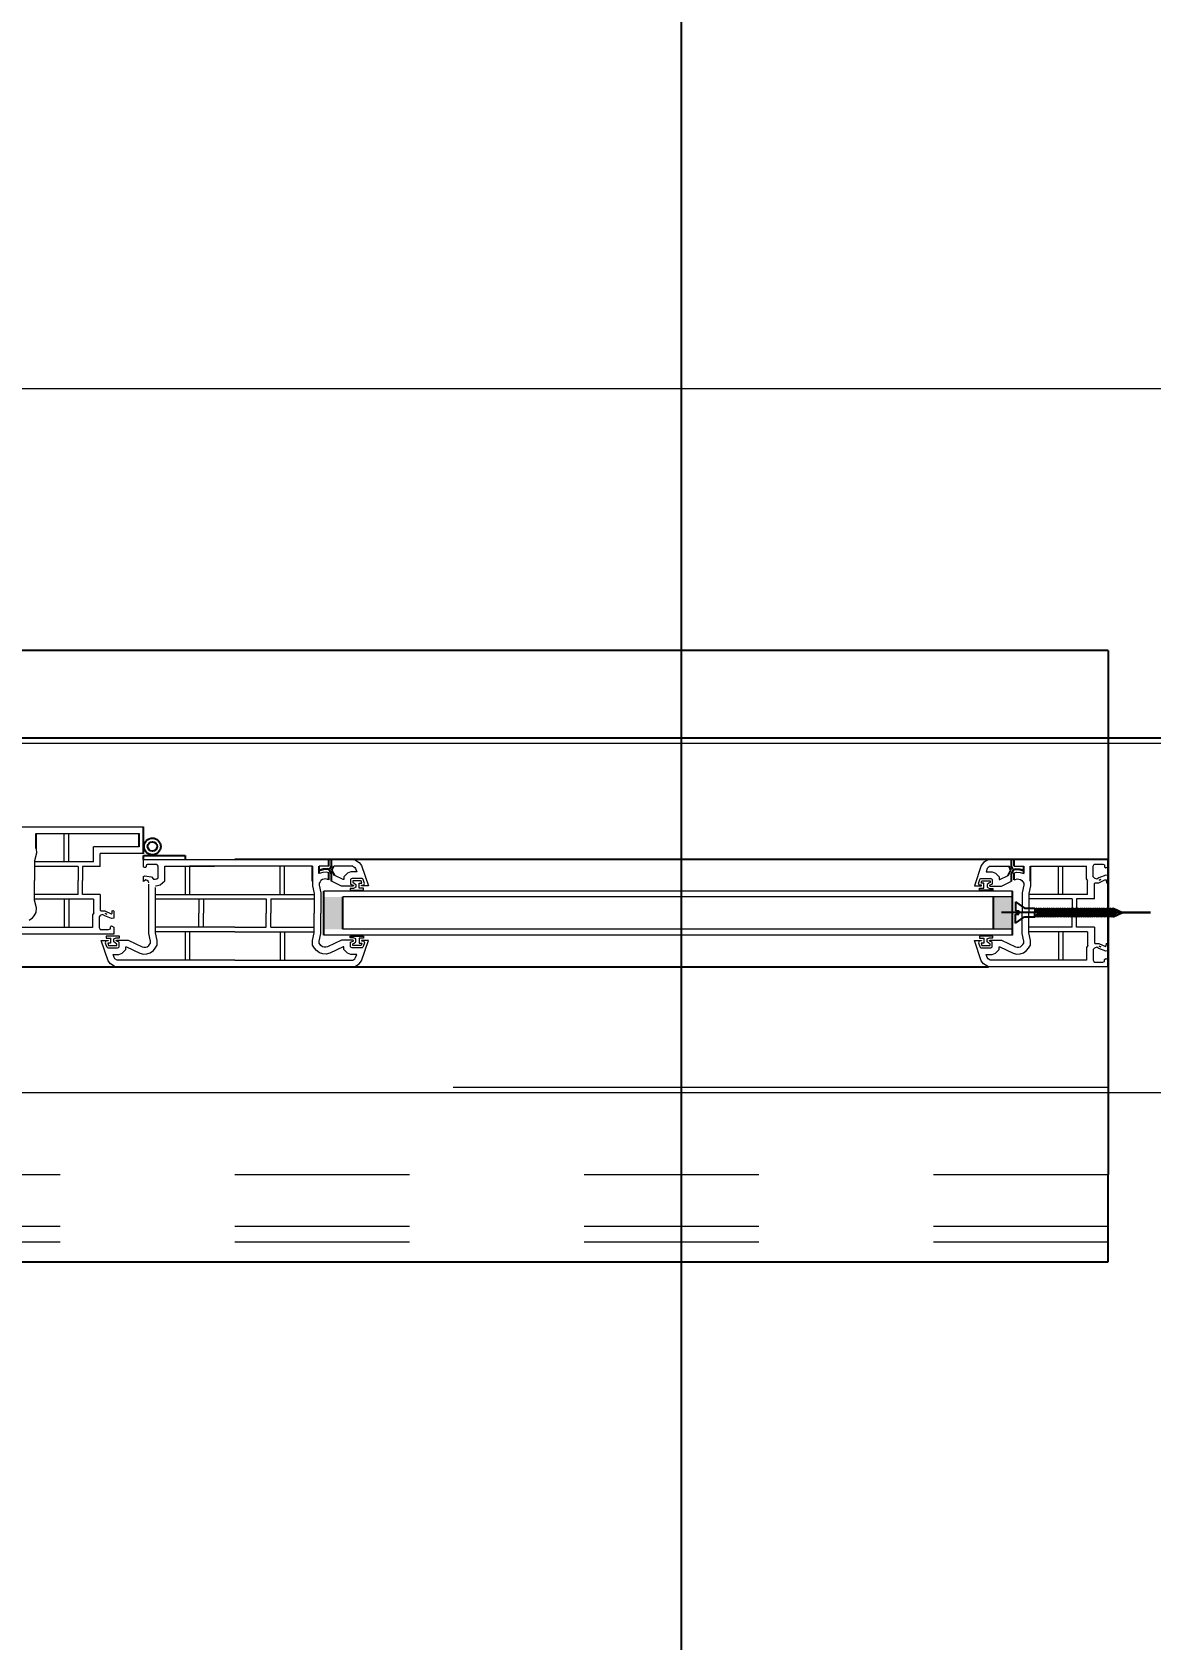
# Model space of a CAD drawing. Header units: metres. Extents: x -355 to 973, y -73 to 238.
# Drawn here: x 604.455 to 605.096, y 95.861 to 96.782 of the extents above; entities that cross this region are included whole.
import ezdxf

# ---------------------------------------------------------------- set-up
doc = ezdxf.new("R2010")
doc.units = ezdxf.units.M
doc.header["$LTSCALE"] = 3
doc.header["$MEASUREMENT"] = 0
for name, pattern in [('1', [30, 6, 6, 6, 6, 6]), ('202$0$HIDDEN', [0.375, 0.25, -0.125]), ('ACAD_ISO02W100', [15, 12, -3]), ('DASHED2', [0.375, 0.25, -0.125])]:
    doc.linetypes.add(name, pattern=pattern)
for name, color, linetype in [('01B', 10, 'Continuous'), ('4', 4, 'ACAD_ISO02W100'), ('5', 2, 'Continuous')]:
    doc.layers.add(name, color=color, linetype=linetype)
doc.layers.add('05', color=21, linetype='Continuous', lineweight=5)
doc.layers.add('15', color=63, linetype='DASHED2', lineweight=15)
doc.styles.get("Standard").update_dxf_attribs({"font": 'arial.ttf'})
doc.dimstyles.new('ahmad', dxfattribs={"dimtxt": 0.2, "dimasz": 0.1375, "dimexe": 0, "dimexo": 0.0625, "dimgap": 0.09, "dimtad": 0, "dimzin": 0, "dimdsep": 46, "dimtxsty": 'Standard', "dimblk": 'OBLIQUE', "dimcen": 0.09, "dimclrd": 245, "dimclrt": 61, "dimadec": 0, "dimazin": 0, "dimtfac": 1, "dimtofl": 0, "dimtmove": 0, "dimatfit": 3, "dimldrblk": 'OBLIQUE', "dimfxl": 0, "dimfxlon": 1, "dimtolj": 1, "dimtzin": 0, "dimlwd": 13, "dimarcsym": 0})

# ---------------------------------------------------------------- blocks, each defined once
blk = doc.blocks.new('_Oblique')
at = {"color": 0, "linetype": 'ByBlock', "lineweight": -2}
blk.add_line((-0.5, -0.5), (0.5, 0.5), dxfattribs=at)
blk = doc.blocks.new('*D768')
at = {"color": 245, "lineweight": 13, "transparency": 16777216}
for p, q in [((601.92668, 96.57766), (607.20898, 96.57766)), ((613.32668, 96.57766), (608.04437, 96.57766))]:
    blk.add_line(p, q, dxfattribs=at)
at = {"layer": 'Defpoints', "color": 0, "transparency": 16777216}
for p in [(601.92668, 96.57766), (601.92668, 96.37766), (613.32668, 96.37462)]:
    blk.add_point(p, dxfattribs=at)
at = {"color": 245, "lineweight": 13, "transparency": 16777216, "xscale": 0.1375, "yscale": 0.1375, "zscale": 0.1375, "rotation": 180}
blk.add_blockref('_Oblique', (601.92668, 96.57766), dxfattribs=at)
at = {"color": 245, "lineweight": 13, "transparency": 16777216, "xscale": 0.1375, "yscale": 0.1375, "zscale": 0.1375}
blk.add_blockref('_Oblique', (613.32668, 96.57766), dxfattribs=at)
at = {"color": 61, "transparency": 16777216, "insert": (607.62668, 96.57766), "char_height": 0.2, "attachment_point": 5}
blk.add_mtext('\\A1;11.40', dxfattribs=at)
blk = doc.blocks.new('*D785')
at = {"layer": '4', "color": 245, "lineweight": 13, "transparency": 16777216}
for p, q in [((601.52668, 95.35163), (609.60898, 95.35163)), ((618.52668, 95.35163), (610.44437, 95.35163))]:
    blk.add_line(p, q, dxfattribs=at)
at = {"layer": 'Defpoints', "color": 0, "transparency": 16777216}
for p in [(601.52668, 96.1745), (618.52668, 96.1745), (601.52668, 95.35163)]:
    blk.add_point(p, dxfattribs=at)
at = {"layer": '4', "color": 245, "lineweight": 13, "transparency": 16777216, "xscale": 0.1375, "yscale": 0.1375, "zscale": 0.1375, "rotation": 180}
blk.add_blockref('_Oblique', (601.52668, 95.35163), dxfattribs=at)
at = {"layer": '4', "color": 245, "lineweight": 13, "transparency": 16777216, "xscale": 0.1375, "yscale": 0.1375, "zscale": 0.1375}
blk.add_blockref('_Oblique', (618.52668, 95.35163), dxfattribs=at)
at = {"layer": '4', "color": 61, "transparency": 16777216, "insert": (610.02668, 95.35163), "char_height": 0.2, "attachment_point": 5}
blk.add_mtext('\\A1;17.00', dxfattribs=at)
blk = doc.blocks.new('DSSSS')
at = {"layer": '05'}
for p, q in [((152.76042, -221.38644), (152.76042, -221.38719)), ((152.76042, -221.38719), (152.76643, -221.38719)), ((152.76643, -221.38719), (152.76643, -221.38631))]:
    blk.add_line(p, q, dxfattribs=at)
blk.add_lwpolyline([(152.76643, -221.38631), (152.76455, -221.38631), (152.76455, -221.38402), (152.76573, -221.38402), (152.76544, -221.383), (152.76167, -221.383), (152.76167, -221.38381), (152.76226, -221.38407), (152.76299, -221.38465), (152.76299, -221.38592), (152.76191, -221.38644), (152.76042, -221.38644)], dxfattribs=at)
blk = doc.blocks.new('ddd')
at = {"layer": '01B'}
for points in [[(1655.82934, 1003.87048), (1655.81845, 1003.87048), (1655.81845, 1003.88895), (1655.82934, 1003.88895)], [(1656.20185, 1003.87048), (1656.21274, 1003.87048), (1656.21274, 1003.88895), (1656.20185, 1003.88895)]]:
    blk.add_hatch(color=143, dxfattribs=at).paths.add_polyline_path(points)
at = {"layer": '01B', "color": 32}
for p, q in [((1655.76366, 1004.07934), (1655.76366, 1004.02934)), ((1655.76366, 1003.72933), (1655.76366, 1004.02933))]:
    blk.add_line(p, q, dxfattribs=at)
at = {"layer": '01B', "color": 143}
for p, q in [((1655.76366, 1003.91038), (1655.76366, 1003.84905)), ((1657.19509, 1003.91038), (1655.83223, 1003.91038)), ((1655.81845, 1003.89228), (1655.81845, 1003.86716)), ((1656.21274, 1003.89228), (1656.21274, 1003.86716)), ((1655.76084, 1003.88187), (1655.75548, 1003.87933)), ((1655.76084, 1003.88187), (1655.75871, 1003.87933)), ((1655.76209, 1003.88187), (1655.75996, 1003.87933)), ((1655.76084, 1003.88187), (1655.76157, 1003.88126)), ((1655.76333, 1003.88187), (1655.7612, 1003.87933)), ((1655.76209, 1003.88187), (1655.76282, 1003.88126)), ((1655.76458, 1003.88187), (1655.76245, 1003.87933)), ((1655.76333, 1003.88187), (1655.76406, 1003.88126)), ((1655.76582, 1003.88187), (1655.7637, 1003.87933)), ((1655.76458, 1003.88187), (1655.76531, 1003.88126)), ((1655.76707, 1003.88187), (1655.76494, 1003.87933)), ((1655.76582, 1003.88187), (1655.76656, 1003.88126)), ((1655.76831, 1003.88187), (1655.76619, 1003.87933)), ((1655.76707, 1003.88187), (1655.7678, 1003.88126)), ((1655.76956, 1003.88187), (1655.76743, 1003.87933)), ((1655.76831, 1003.88187), (1655.76905, 1003.88126)), ((1655.77081, 1003.88187), (1655.76868, 1003.87933)), ((1655.76956, 1003.88187), (1655.77029, 1003.88126)), ((1655.77205, 1003.88187), (1655.76992, 1003.87933)), ((1655.77081, 1003.88187), (1655.77154, 1003.88126)), ((1655.7733, 1003.88187), (1655.77117, 1003.87933)), ((1655.77205, 1003.88187), (1655.77278, 1003.88126)), ((1655.77454, 1003.88187), (1655.77241, 1003.87933)), ((1655.7733, 1003.88187), (1655.77403, 1003.88126)), ((1655.77579, 1003.88187), (1655.77366, 1003.87933)), ((1655.77454, 1003.88187), (1655.77527, 1003.88126)), ((1655.77703, 1003.88187), (1655.77491, 1003.87933)), ((1655.77579, 1003.88187), (1655.77652, 1003.88126)), ((1655.77828, 1003.88187), (1655.77615, 1003.87933)), ((1655.77703, 1003.88187), (1655.77777, 1003.88126)), ((1655.77953, 1003.88187), (1655.7774, 1003.87933)), ((1655.77828, 1003.88187), (1655.77901, 1003.88126)), ((1655.78077, 1003.88187), (1655.77864, 1003.87933)), ((1655.77953, 1003.88187), (1655.78026, 1003.88126)), ((1655.78202, 1003.88187), (1655.77989, 1003.87933)), ((1655.78077, 1003.88187), (1655.7815, 1003.88126)), ((1655.78326, 1003.88187), (1655.78113, 1003.87933)), ((1655.78202, 1003.88187), (1655.78275, 1003.88126)), ((1655.78451, 1003.88187), (1655.78238, 1003.87933)), ((1655.78326, 1003.88187), (1655.78399, 1003.88126)), ((1655.78575, 1003.88187), (1655.78363, 1003.87933)), ((1655.78451, 1003.88187), (1655.78524, 1003.88126)), ((1655.787, 1003.88187), (1655.78487, 1003.87933)), ((1655.78575, 1003.88187), (1655.78649, 1003.88126)), ((1655.78825, 1003.88187), (1655.78612, 1003.87933)), ((1655.787, 1003.88187), (1655.78773, 1003.88126)), ((1655.78949, 1003.88187), (1655.78736, 1003.87933)), ((1655.78825, 1003.88187), (1655.78898, 1003.88126)), ((1655.79074, 1003.88187), (1655.78861, 1003.87933)), ((1655.78949, 1003.88187), (1655.79022, 1003.88126)), ((1655.79198, 1003.88187), (1655.78985, 1003.87933)), ((1655.79074, 1003.88187), (1655.79147, 1003.88126)), ((1655.79323, 1003.88187), (1655.7911, 1003.87933)), ((1655.79198, 1003.88187), (1655.79271, 1003.88126)), ((1655.79447, 1003.88187), (1655.79235, 1003.87933)), ((1655.79323, 1003.88187), (1655.79396, 1003.88126)), ((1655.79572, 1003.88187), (1655.79359, 1003.87933)), ((1655.79447, 1003.88187), (1655.79521, 1003.88126)), ((1655.79697, 1003.88187), (1655.79484, 1003.87933)), ((1655.79572, 1003.88187), (1655.79645, 1003.88126)), ((1655.79821, 1003.88187), (1655.79608, 1003.87933)), ((1655.79697, 1003.88187), (1655.7977, 1003.88126)), ((1655.79946, 1003.88187), (1655.79733, 1003.87933)), ((1655.79821, 1003.88187), (1655.79894, 1003.88126)), ((1655.8007, 1003.88187), (1655.79857, 1003.87933)), ((1655.79946, 1003.88187), (1655.80019, 1003.88126)), ((1655.80195, 1003.88187), (1655.79982, 1003.87933)), ((1655.8007, 1003.88187), (1655.80143, 1003.88126)), ((1655.80319, 1003.88187), (1655.80107, 1003.87933)), ((1655.80195, 1003.88187), (1655.80268, 1003.88126)), ((1655.80444, 1003.88187), (1655.80231, 1003.87933)), ((1655.80319, 1003.88187), (1655.80393, 1003.88126)), ((1655.80569, 1003.88187), (1655.80356, 1003.87933)), ((1655.80444, 1003.88187), (1655.80517, 1003.88126)), ((1655.81144, 1003.88187), (1655.80569, 1003.88187)), ((1655.80569, 1003.88187), (1655.80569, 1003.87933)), ((1655.81675, 1003.88545), (1655.81144, 1003.88187)), ((1655.81675, 1003.88545), (1655.81675, 1003.88026)), ((1655.82934, 1003.88895), (1655.82934, 1003.87048)), ((1656.20185, 1003.88895), (1656.20185, 1003.87048)), ((1655.78018, 1003.87933), (1655.73932, 1003.87933)), ((1655.73932, 1003.87933), (1655.82468, 1003.87933)), ((1655.76084, 1003.87679), (1655.75548, 1003.87933)), ((1655.76084, 1003.87679), (1655.75871, 1003.87933)), ((1655.76209, 1003.87679), (1655.75996, 1003.87933)), ((1655.76084, 1003.87679), (1655.76157, 1003.87741)), ((1655.76333, 1003.87679), (1655.7612, 1003.87933)), ((1655.76209, 1003.87679), (1655.76282, 1003.87741)), ((1655.76458, 1003.87679), (1655.76245, 1003.87933)), ((1655.76333, 1003.87679), (1655.76406, 1003.87741)), ((1655.76582, 1003.87679), (1655.7637, 1003.87933)), ((1655.76458, 1003.87679), (1655.76531, 1003.87741)), ((1655.76707, 1003.87679), (1655.76494, 1003.87933)), ((1655.76582, 1003.87679), (1655.76656, 1003.87741)), ((1655.76831, 1003.87679), (1655.76619, 1003.87933)), ((1655.76707, 1003.87679), (1655.7678, 1003.87741)), ((1655.76956, 1003.87679), (1655.76743, 1003.87933)), ((1655.76831, 1003.87679), (1655.76905, 1003.87741)), ((1655.77081, 1003.87679), (1655.76868, 1003.87933)), ((1655.76956, 1003.87679), (1655.77029, 1003.87741)), ((1655.77205, 1003.87679), (1655.76992, 1003.87933)), ((1655.77081, 1003.87679), (1655.77154, 1003.87741)), ((1655.7733, 1003.87679), (1655.77117, 1003.87933)), ((1655.77205, 1003.87679), (1655.77278, 1003.87741)), ((1655.77454, 1003.87679), (1655.77241, 1003.87933)), ((1655.7733, 1003.87679), (1655.77403, 1003.87741)), ((1655.77579, 1003.87679), (1655.77366, 1003.87933)), ((1655.77454, 1003.87679), (1655.77527, 1003.87741)), ((1655.77703, 1003.87679), (1655.77491, 1003.87933)), ((1655.77579, 1003.87679), (1655.77652, 1003.87741)), ((1655.77828, 1003.87679), (1655.77615, 1003.87933)), ((1655.77703, 1003.87679), (1655.77777, 1003.87741)), ((1655.77953, 1003.87679), (1655.7774, 1003.87933)), ((1655.77828, 1003.87679), (1655.77901, 1003.87741)), ((1655.78077, 1003.87679), (1655.77864, 1003.87933)), ((1655.77953, 1003.87679), (1655.78026, 1003.87741)), ((1655.78202, 1003.87679), (1655.77989, 1003.87933)), ((1655.78077, 1003.87679), (1655.7815, 1003.87741)), ((1655.78326, 1003.87679), (1655.78113, 1003.87933)), ((1655.78202, 1003.87679), (1655.78275, 1003.87741)), ((1655.78451, 1003.87679), (1655.78238, 1003.87933)), ((1655.78326, 1003.87679), (1655.78399, 1003.87741)), ((1655.78575, 1003.87679), (1655.78363, 1003.87933)), ((1655.78451, 1003.87679), (1655.78524, 1003.87741)), ((1655.787, 1003.87679), (1655.78487, 1003.87933)), ((1655.78575, 1003.87679), (1655.78649, 1003.87741)), ((1655.78825, 1003.87679), (1655.78612, 1003.87933)), ((1655.787, 1003.87679), (1655.78773, 1003.87741)), ((1655.78949, 1003.87679), (1655.78736, 1003.87933)), ((1655.78825, 1003.87679), (1655.78898, 1003.87741)), ((1655.79074, 1003.87679), (1655.78861, 1003.87933)), ((1655.78949, 1003.87679), (1655.79022, 1003.87741)), ((1655.79198, 1003.87679), (1655.78985, 1003.87933)), ((1655.79074, 1003.87679), (1655.79147, 1003.87741)), ((1655.79323, 1003.87679), (1655.7911, 1003.87933)), ((1655.79198, 1003.87679), (1655.79271, 1003.87741)), ((1655.79447, 1003.87679), (1655.79235, 1003.87933)), ((1655.79323, 1003.87679), (1655.79396, 1003.87741)), ((1655.79572, 1003.87679), (1655.79359, 1003.87933)), ((1655.79447, 1003.87679), (1655.79521, 1003.87741)), ((1655.79697, 1003.87679), (1655.79484, 1003.87933)), ((1655.79572, 1003.87679), (1655.79645, 1003.87741)), ((1655.79821, 1003.87679), (1655.79608, 1003.87933)), ((1655.79697, 1003.87679), (1655.7977, 1003.87741)), ((1655.79946, 1003.87679), (1655.79733, 1003.87933)), ((1655.79821, 1003.87679), (1655.79894, 1003.87741)), ((1655.8007, 1003.87679), (1655.79857, 1003.87933)), ((1655.79946, 1003.87679), (1655.80019, 1003.87741)), ((1655.80195, 1003.87679), (1655.79982, 1003.87933)), ((1655.8007, 1003.87679), (1655.80143, 1003.87741)), ((1655.80319, 1003.87679), (1655.80107, 1003.87933)), ((1655.80195, 1003.87679), (1655.80268, 1003.87741)), ((1655.80444, 1003.87679), (1655.80231, 1003.87933)), ((1655.80319, 1003.87679), (1655.80393, 1003.87741)), ((1655.80569, 1003.87679), (1655.80356, 1003.87933)), ((1655.80444, 1003.87679), (1655.80517, 1003.87741)), ((1655.80569, 1003.87679), (1655.80569, 1003.87933)), ((1655.81144, 1003.87679), (1655.80569, 1003.87679)), ((1655.81675, 1003.87321), (1655.81144, 1003.87679)), ((1655.81675, 1003.88026), (1655.81468, 1003.88026)), ((1655.81468, 1003.88026), (1655.81468, 1003.87933)), ((1655.81468, 1003.8784), (1655.81468, 1003.87933)), ((1655.81675, 1003.8784), (1655.81468, 1003.8784)), ((1655.81675, 1003.87321), (1655.81675, 1003.8784)), ((1655.80815, 1003.8614), (1655.80815, 1003.85288)), ((1655.81193, 1003.85709), (1655.81193, 1003.85288)), ((1655.81233, 1003.85554), (1655.81215, 1003.85493)), ((1655.81743, 1003.86072), (1655.81743, 1003.85662)), ((1655.81894, 1003.8572), (1655.81783, 1003.85507)), ((1655.81813, 1003.85448), (1655.81894, 1003.85288)), ((1655.81894, 1003.86145), (1655.81894, 1003.8572)), ((1655.82087, 1003.85814), (1655.81927, 1003.85506)), ((1655.81927, 1003.85506), (1655.82037, 1003.85288)), ((1656.20645, 1003.85814), (1656.20806, 1003.85506)), ((1656.20806, 1003.85506), (1656.20695, 1003.85288)), ((1656.20838, 1003.86145), (1656.20838, 1003.8572)), ((1656.20838, 1003.8572), (1656.20949, 1003.85507)), ((1656.20919, 1003.85448), (1656.20838, 1003.85288)), ((1656.20989, 1003.86072), (1656.20989, 1003.85662)), ((1656.21499, 1003.85554), (1656.21517, 1003.85493)), ((1656.21539, 1003.85709), (1656.21539, 1003.85288)), ((1656.21917, 1003.8614), (1656.21917, 1003.85288)), ((1655.76366, 1003.84905), (1656.26366, 1003.84905)), ((1655.81743, 1003.85288), (1655.81743, 1003.84905)), ((1655.81894, 1003.85288), (1655.81894, 1003.84905)), ((1656.20838, 1003.85288), (1656.20838, 1003.84905)), ((1656.20989, 1003.85288), (1656.20989, 1003.84905)), ((1656.29208, 1003.84665), (1656.29208, 1003.84905)), ((1656.3159, 1003.84665), (1656.29208, 1003.84665)), ((1656.3159, 1003.84905), (1656.3159, 1003.84665)), ((1656.3159, 1003.84562), (1656.3159, 1003.83038)), ((1656.31845, 1003.8418), (1656.31845, 1003.8342)), ((1656.37737, 1003.84273), (1656.37737, 1003.8342))]:
    blk.add_line(p, q, dxfattribs=at)
for radius in [0.00477, 0.00274]:
    blk.add_circle((1656.31086, 1003.84156), radius, dxfattribs=at)
at = {"layer": '05', "color": 143}
for p, q in [((1655.76366, 1003.90637), (1655.76366, 1003.91038)), ((1656.26366, 1003.91038), (1656.33223, 1003.91038)), ((1656.33223, 1003.91038), (1656.33493, 1003.90869)), ((1656.33493, 1003.90869), (1656.33625, 1003.90701)), ((1655.76505, 1003.90573), (1655.76366, 1003.90637)), ((1655.76366, 1003.9013), (1655.76505, 1003.90144)), ((1655.76366, 1003.89718), (1655.76366, 1003.9013)), ((1655.76563, 1003.90628), (1655.76505, 1003.90573)), ((1655.76505, 1003.90144), (1655.7689, 1003.89994)), ((1655.76675, 1003.90781), (1655.76563, 1003.90734)), ((1655.76563, 1003.90734), (1655.76563, 1003.90628)), ((1655.77105, 1003.90781), (1655.76675, 1003.90781)), ((1655.7689, 1003.89994), (1655.7702, 1003.89914)), ((1655.7702, 1003.89914), (1655.77154, 1003.89969)), ((1655.77165, 1003.90769), (1655.77105, 1003.90781)), ((1655.77154, 1003.89969), (1655.7722, 1003.90057)), ((1655.7722, 1003.90666), (1655.77165, 1003.90769)), ((1655.7722, 1003.90057), (1655.7722, 1003.90666)), ((1655.77518, 1003.89817), (1655.77602, 1003.8993)), ((1655.77602, 1003.8993), (1655.77602, 1003.90655)), ((1655.77602, 1003.90655), (1655.83113, 1003.90655)), ((1655.78959, 1003.89036), (1655.78959, 1003.90655)), ((1655.79214, 1003.89036), (1655.79214, 1003.90655)), ((1655.80932, 1003.89985), (1655.80815, 1003.89803)), ((1655.81032, 1003.90113), (1655.80932, 1003.89985)), ((1655.81216, 1003.90241), (1655.81032, 1003.90113)), ((1655.814, 1003.90296), (1655.81216, 1003.90241)), ((1655.81602, 1003.90313), (1655.814, 1003.90296)), ((1655.81805, 1003.90267), (1655.81602, 1003.90313)), ((1655.82566, 1003.89896), (1655.81805, 1003.90267)), ((1655.82816, 1003.90258), (1655.82612, 1003.90048)), ((1655.82612, 1003.90048), (1655.82612, 1003.89896)), ((1655.83007, 1003.90334), (1655.82816, 1003.90258)), ((1655.83343, 1003.90334), (1655.83007, 1003.90334)), ((1655.83113, 1003.90655), (1655.83233, 1003.9058)), ((1655.83233, 1003.9058), (1655.83282, 1003.90517)), ((1655.83282, 1003.90517), (1655.83343, 1003.90334)), ((1656.1945, 1003.90517), (1656.1939, 1003.90334)), ((1656.1939, 1003.90334), (1656.19725, 1003.90334)), ((1656.19499, 1003.9058), (1656.1945, 1003.90517)), ((1656.19619, 1003.90655), (1656.19499, 1003.9058)), ((1656.26366, 1003.90655), (1656.19619, 1003.90655)), ((1656.19725, 1003.90334), (1656.19916, 1003.90258)), ((1656.19916, 1003.90258), (1656.2012, 1003.90048)), ((1656.2012, 1003.90048), (1656.2012, 1003.89896)), ((1656.20166, 1003.89896), (1656.20927, 1003.90267)), ((1656.20927, 1003.90267), (1656.21131, 1003.90313)), ((1656.21131, 1003.90313), (1656.21332, 1003.90296)), ((1656.21332, 1003.90296), (1656.21516, 1003.90241)), ((1656.21516, 1003.90241), (1656.217, 1003.90113)), ((1656.217, 1003.90113), (1656.218, 1003.89985)), ((1656.218, 1003.89985), (1656.21917, 1003.89803)), ((1656.23518, 1003.89036), (1656.23518, 1003.90655)), ((1656.23774, 1003.89036), (1656.23774, 1003.90655)), ((1656.26366, 1003.90655), (1656.33113, 1003.90655)), ((1656.28959, 1003.89036), (1656.28959, 1003.90655)), ((1656.29214, 1003.89036), (1656.29214, 1003.90655)), ((1656.30932, 1003.89985), (1656.30815, 1003.89803)), ((1656.31032, 1003.90113), (1656.30932, 1003.89985)), ((1656.31216, 1003.90241), (1656.31032, 1003.90113)), ((1656.314, 1003.90296), (1656.31216, 1003.90241)), ((1656.31602, 1003.90313), (1656.314, 1003.90296)), ((1656.31575, 1003.89927), (1656.31472, 1003.89918)), ((1656.31677, 1003.89904), (1656.31575, 1003.89927)), ((1656.31805, 1003.90267), (1656.31602, 1003.90313)), ((1656.32566, 1003.89896), (1656.31805, 1003.90267)), ((1656.32816, 1003.90258), (1656.32612, 1003.90048)), ((1656.32612, 1003.90048), (1656.32612, 1003.89896)), ((1656.33007, 1003.90334), (1656.32816, 1003.90258)), ((1656.33034, 1003.89933), (1656.32995, 1003.89893)), ((1656.33343, 1003.90334), (1656.33007, 1003.90334)), ((1656.3308, 1003.89952), (1656.33034, 1003.89933)), ((1656.33648, 1003.89952), (1656.3308, 1003.89952)), ((1656.33113, 1003.90655), (1656.33233, 1003.9058)), ((1656.33233, 1003.9058), (1656.33282, 1003.90517)), ((1656.33282, 1003.90517), (1656.33343, 1003.90334)), ((1656.33625, 1003.90701), (1656.34012, 1003.8953)), ((1656.33686, 1003.89925), (1656.33648, 1003.89952)), ((1655.76403, 1003.89698), (1655.76366, 1003.89718)), ((1655.76462, 1003.89714), (1655.76403, 1003.89698)), ((1655.76473, 1003.89838), (1655.76462, 1003.89714)), ((1655.76516, 1003.89887), (1655.76473, 1003.89838)), ((1655.76888, 1003.89705), (1655.76516, 1003.89887)), ((1655.76873, 1003.89855), (1655.76783, 1003.89899)), ((1655.76783, 1003.89899), (1655.76833, 1003.89879)), ((1655.76833, 1003.89879), (1655.76873, 1003.89855)), ((1655.77012, 1003.8971), (1655.76888, 1003.89705)), ((1655.77122, 1003.89712), (1655.77012, 1003.8971)), ((1655.77154, 1003.89667), (1655.77122, 1003.89712)), ((1655.77154, 1003.88781), (1655.77154, 1003.89667)), ((1655.77537, 1003.89791), (1655.77518, 1003.89817)), ((1655.77537, 1003.89036), (1655.77537, 1003.89791)), ((1655.77537, 1003.89036), (1655.80909, 1003.89036)), ((1655.80815, 1003.89803), (1655.80807, 1003.89543)), ((1655.80807, 1003.89543), (1655.80909, 1003.89097)), ((1655.80909, 1003.89097), (1655.80909, 1003.88407)), ((1655.82612, 1003.89896), (1655.82566, 1003.89896)), ((1656.2012, 1003.89896), (1656.20166, 1003.89896)), ((1656.21925, 1003.89543), (1656.21823, 1003.89097)), ((1656.21823, 1003.89097), (1656.21823, 1003.88407)), ((1656.26366, 1003.89036), (1656.21823, 1003.89036)), ((1656.21917, 1003.89803), (1656.21925, 1003.89543)), ((1656.26366, 1003.89036), (1656.30909, 1003.89036)), ((1656.30815, 1003.89803), (1656.30807, 1003.89543)), ((1656.30807, 1003.89543), (1656.30909, 1003.89097)), ((1656.30909, 1003.89097), (1656.30909, 1003.8833)), ((1656.31194, 1003.89686), (1656.31191, 1003.89581)), ((1656.31191, 1003.89581), (1656.31292, 1003.8914)), ((1656.31244, 1003.89763), (1656.31194, 1003.89686)), ((1656.31298, 1003.89832), (1656.31244, 1003.89763)), ((1656.31292, 1003.8914), (1656.31292, 1003.8833)), ((1656.31384, 1003.89892), (1656.31298, 1003.89832)), ((1656.31472, 1003.89918), (1656.31384, 1003.89892)), ((1656.32478, 1003.89513), (1656.31677, 1003.89904)), ((1656.33124, 1003.89513), (1656.32478, 1003.89513)), ((1656.32612, 1003.89896), (1656.32566, 1003.89896)), ((1656.32964, 1003.89386), (1656.32964, 1003.8929)), ((1656.32964, 1003.8929), (1656.3373, 1003.8929)), ((1656.32995, 1003.89893), (1656.32995, 1003.89638)), ((1656.32995, 1003.89638), (1656.33131, 1003.89578)), ((1656.33163, 1003.89532), (1656.33124, 1003.89513)), ((1656.33131, 1003.89578), (1656.33163, 1003.89552)), ((1656.33163, 1003.89552), (1656.33163, 1003.89532)), ((1656.33618, 1003.8953), (1656.33618, 1003.89566)), ((1656.33618, 1003.89566), (1656.33689, 1003.89566)), ((1656.34012, 1003.8953), (1656.33618, 1003.8953)), ((1656.33717, 1003.89889), (1656.33686, 1003.89925)), ((1656.33689, 1003.89566), (1656.33746, 1003.89578)), ((1656.33782, 1003.89665), (1656.33717, 1003.89889)), ((1656.3373, 1003.8929), (1656.3373, 1003.89402)), ((1656.33746, 1003.89578), (1656.33772, 1003.89622)), ((1656.33772, 1003.89622), (1656.33782, 1003.89665)), ((1655.77154, 1003.88781), (1655.78166, 1003.88781)), ((1655.78166, 1003.88781), (1655.78166, 1003.87972)), ((1655.78421, 1003.88781), (1655.80909, 1003.88781)), ((1655.78421, 1003.88781), (1655.78421, 1003.87972)), ((1655.80909, 1003.88407), (1655.80909, 1003.87972)), ((1656.24311, 1003.88781), (1656.21823, 1003.88781)), ((1656.21823, 1003.88407), (1656.21823, 1003.87972)), ((1656.24311, 1003.88781), (1656.24311, 1003.87972)), ((1656.26366, 1003.88781), (1656.24566, 1003.88781)), ((1656.24566, 1003.88781), (1656.24566, 1003.87972)), ((1656.26366, 1003.88781), (1656.30909, 1003.88781)), ((1656.28166, 1003.88781), (1656.28166, 1003.87972)), ((1656.28421, 1003.88781), (1656.28421, 1003.87972)), ((1656.30909, 1003.8833), (1656.30909, 1003.86497)), ((1656.31292, 1003.8833), (1656.31292, 1003.86319)), ((1656.35881, 1003.87169), (1656.35881, 1003.88788)), ((1656.36136, 1003.87169), (1656.36136, 1003.88788)), ((1655.78166, 1003.87162), (1655.78166, 1003.87972)), ((1655.78421, 1003.87162), (1655.78421, 1003.87972)), ((1655.80909, 1003.87536), (1655.80909, 1003.87972)), ((1655.80909, 1003.86847), (1655.80909, 1003.87536)), ((1655.81292, 1003.87536), (1655.81292, 1003.87972)), ((1655.81292, 1003.86804), (1655.81292, 1003.87536)), ((1656.2144, 1003.87536), (1656.2144, 1003.87972)), ((1656.2144, 1003.86804), (1656.2144, 1003.87536)), ((1656.21823, 1003.87536), (1656.21823, 1003.87972)), ((1656.21823, 1003.86847), (1656.21823, 1003.87536)), ((1656.24311, 1003.87162), (1656.24311, 1003.87972)), ((1656.24566, 1003.87162), (1656.24566, 1003.87972)), ((1656.28166, 1003.87162), (1656.28166, 1003.87972)), ((1656.28421, 1003.87162), (1656.28421, 1003.87972)), ((1656.34459, 1003.87169), (1656.37831, 1003.87169)), ((1655.76403, 1003.86245), (1655.76366, 1003.86226)), ((1655.76462, 1003.86229), (1655.76403, 1003.86245)), ((1655.77154, 1003.86276), (1655.77122, 1003.86231)), ((1655.77154, 1003.87162), (1655.78166, 1003.87162)), ((1655.77154, 1003.87162), (1655.77154, 1003.86276)), ((1655.77537, 1003.86907), (1655.80909, 1003.86907)), ((1655.77537, 1003.86907), (1655.77537, 1003.86152)), ((1655.78421, 1003.87162), (1655.80909, 1003.87162)), ((1655.78959, 1003.86907), (1655.78959, 1003.85288)), ((1655.79214, 1003.86907), (1655.79214, 1003.85288)), ((1655.80807, 1003.864), (1655.80909, 1003.86847)), ((1655.80815, 1003.8614), (1655.80807, 1003.864)), ((1655.81191, 1003.86363), (1655.81292, 1003.86804)), ((1655.81194, 1003.86257), (1655.81191, 1003.86363)), ((1655.81244, 1003.8618), (1655.81194, 1003.86257)), ((1655.82478, 1003.8643), (1655.81894, 1003.86145)), ((1655.83124, 1003.8643), (1655.82478, 1003.8643)), ((1655.82964, 1003.86557), (1655.82964, 1003.86653)), ((1655.82964, 1003.86653), (1655.8373, 1003.86653)), ((1655.82995, 1003.86305), (1655.83131, 1003.86365)), ((1655.82995, 1003.86051), (1655.82995, 1003.86305)), ((1655.83163, 1003.86411), (1655.83124, 1003.8643)), ((1655.83131, 1003.86365), (1655.83163, 1003.86391)), ((1655.83163, 1003.86391), (1655.83163, 1003.86411)), ((1655.84012, 1003.86414), (1655.83618, 1003.86414)), ((1655.83618, 1003.86414), (1655.83618, 1003.86377)), ((1655.83618, 1003.86377), (1655.83689, 1003.86377)), ((1655.83625, 1003.85243), (1655.84012, 1003.86414)), ((1655.83689, 1003.86377), (1655.83746, 1003.86365)), ((1655.83782, 1003.86278), (1655.83717, 1003.86054)), ((1655.8373, 1003.86653), (1655.8373, 1003.86541)), ((1655.83746, 1003.86365), (1655.83772, 1003.86321)), ((1655.83772, 1003.86321), (1655.83782, 1003.86278)), ((1656.19108, 1003.85243), (1656.18721, 1003.86414)), ((1656.18721, 1003.86414), (1656.19114, 1003.86414)), ((1656.1896, 1003.86321), (1656.1895, 1003.86278)), ((1656.1895, 1003.86278), (1656.19015, 1003.86054)), ((1656.18986, 1003.86365), (1656.1896, 1003.86321)), ((1656.19043, 1003.86377), (1656.18986, 1003.86365)), ((1656.19769, 1003.86653), (1656.19003, 1003.86653)), ((1656.19003, 1003.86653), (1656.19003, 1003.86541)), ((1656.19114, 1003.86377), (1656.19043, 1003.86377)), ((1656.19114, 1003.86414), (1656.19114, 1003.86377)), ((1656.19569, 1003.86411), (1656.19608, 1003.8643)), ((1656.19569, 1003.86391), (1656.19569, 1003.86411)), ((1656.19601, 1003.86365), (1656.19569, 1003.86391)), ((1656.19738, 1003.86305), (1656.19601, 1003.86365)), ((1656.19608, 1003.8643), (1656.20254, 1003.8643)), ((1656.19738, 1003.86051), (1656.19738, 1003.86305)), ((1656.19769, 1003.86557), (1656.19769, 1003.86653)), ((1656.20254, 1003.8643), (1656.20838, 1003.86145)), ((1656.21541, 1003.86363), (1656.2144, 1003.86804)), ((1656.21488, 1003.8618), (1656.21538, 1003.86257)), ((1656.21538, 1003.86257), (1656.21541, 1003.86363)), ((1656.24311, 1003.87162), (1656.21823, 1003.87162)), ((1656.30909, 1003.86907), (1656.21823, 1003.86907)), ((1656.21925, 1003.864), (1656.21823, 1003.86847)), ((1656.21917, 1003.8614), (1656.21925, 1003.864)), ((1656.23518, 1003.86907), (1656.23518, 1003.85288)), ((1656.23774, 1003.86907), (1656.23774, 1003.85288)), ((1656.30909, 1003.87162), (1656.24566, 1003.87162)), ((1656.28959, 1003.85288), (1656.28959, 1003.86907)), ((1656.29214, 1003.85288), (1656.29214, 1003.86907)), ((1656.30636, 1003.86346), (1656.30381, 1003.86114)), ((1656.30874, 1003.86411), (1656.30636, 1003.86346)), ((1656.30909, 1003.86411), (1656.30874, 1003.86411)), ((1656.34076, 1003.86913), (1656.35088, 1003.86913)), ((1656.35088, 1003.86913), (1656.35088, 1003.86104)), ((1656.35343, 1003.86913), (1656.37831, 1003.86913)), ((1656.35343, 1003.86913), (1656.35343, 1003.86104)), ((1655.76366, 1003.86226), (1655.76366, 1003.85813)), ((1655.76366, 1003.85813), (1655.76505, 1003.85799)), ((1655.76505, 1003.8537), (1655.76366, 1003.85306)), ((1655.76473, 1003.86105), (1655.76462, 1003.86229)), ((1655.76516, 1003.86056), (1655.76473, 1003.86105)), ((1655.76505, 1003.85799), (1655.7689, 1003.85949)), ((1655.76563, 1003.85315), (1655.76505, 1003.8537)), ((1655.76888, 1003.86238), (1655.76516, 1003.86056)), ((1655.76873, 1003.86088), (1655.76783, 1003.86044)), ((1655.76783, 1003.86044), (1655.76833, 1003.86064)), ((1655.76833, 1003.86064), (1655.76873, 1003.86088)), ((1655.77012, 1003.86233), (1655.76888, 1003.86238)), ((1655.7689, 1003.85949), (1655.7702, 1003.86029)), ((1655.77122, 1003.86231), (1655.77012, 1003.86233)), ((1655.7702, 1003.86029), (1655.77154, 1003.85974)), ((1655.77154, 1003.85974), (1655.7722, 1003.85886)), ((1655.7722, 1003.85886), (1655.7722, 1003.85277)), ((1655.77537, 1003.86152), (1655.77518, 1003.86126)), ((1655.77518, 1003.86126), (1655.77602, 1003.86013)), ((1655.77602, 1003.86013), (1655.77602, 1003.85288)), ((1655.814, 1003.85647), (1655.81193, 1003.85709)), ((1655.81429, 1003.85429), (1655.81215, 1003.85493)), ((1655.81441, 1003.85492), (1655.81233, 1003.85554)), ((1655.81298, 1003.86111), (1655.81244, 1003.8618)), ((1655.81384, 1003.86051), (1655.81298, 1003.86111)), ((1655.81472, 1003.86025), (1655.81384, 1003.86051)), ((1655.81602, 1003.8563), (1655.814, 1003.85647)), ((1655.81647, 1003.85411), (1655.81429, 1003.85429)), ((1655.81642, 1003.85475), (1655.81441, 1003.85492)), ((1655.81575, 1003.86016), (1655.81472, 1003.86025)), ((1655.81677, 1003.8604), (1655.81575, 1003.86016)), ((1655.81743, 1003.85662), (1655.81602, 1003.8563)), ((1655.81783, 1003.85507), (1655.81642, 1003.85475)), ((1655.81813, 1003.85448), (1655.81647, 1003.85411)), ((1655.81743, 1003.86072), (1655.81677, 1003.8604)), ((1655.82566, 1003.86047), (1655.82087, 1003.85814)), ((1655.82612, 1003.86047), (1655.82566, 1003.86047)), ((1655.82612, 1003.85896), (1655.82612, 1003.86047)), ((1655.82816, 1003.85685), (1655.82612, 1003.85896)), ((1655.83007, 1003.85609), (1655.82816, 1003.85685)), ((1655.83034, 1003.8601), (1655.82995, 1003.86051)), ((1655.83343, 1003.85609), (1655.83007, 1003.85609)), ((1655.8308, 1003.85991), (1655.83034, 1003.8601)), ((1655.83648, 1003.85991), (1655.8308, 1003.85991)), ((1655.83113, 1003.85288), (1655.83233, 1003.85363)), ((1655.83233, 1003.85363), (1655.83282, 1003.85426)), ((1655.83282, 1003.85426), (1655.83343, 1003.85609)), ((1655.83686, 1003.86018), (1655.83648, 1003.85991)), ((1655.83717, 1003.86054), (1655.83686, 1003.86018)), ((1656.19015, 1003.86054), (1656.19046, 1003.86018)), ((1656.19046, 1003.86018), (1656.19084, 1003.85991)), ((1656.19084, 1003.85991), (1656.19652, 1003.85991)), ((1656.1945, 1003.85426), (1656.1939, 1003.85609)), ((1656.1939, 1003.85609), (1656.19725, 1003.85609)), ((1656.19499, 1003.85363), (1656.1945, 1003.85426)), ((1656.19619, 1003.85288), (1656.19499, 1003.85363)), ((1656.19652, 1003.85991), (1656.19698, 1003.8601)), ((1656.19698, 1003.8601), (1656.19738, 1003.86051)), ((1656.19725, 1003.85609), (1656.19916, 1003.85685)), ((1656.19916, 1003.85685), (1656.2012, 1003.85896)), ((1656.2012, 1003.85896), (1656.2012, 1003.86047)), ((1656.2012, 1003.86047), (1656.20166, 1003.86047)), ((1656.20166, 1003.86047), (1656.20645, 1003.85814)), ((1656.20919, 1003.85448), (1656.21086, 1003.85411)), ((1656.20949, 1003.85507), (1656.2109, 1003.85475)), ((1656.20989, 1003.86072), (1656.21055, 1003.8604)), ((1656.20989, 1003.85662), (1656.21131, 1003.8563)), ((1656.21055, 1003.8604), (1656.21158, 1003.86016)), ((1656.21086, 1003.85411), (1656.21303, 1003.85429)), ((1656.2109, 1003.85475), (1656.21291, 1003.85492)), ((1656.21131, 1003.8563), (1656.21332, 1003.85647)), ((1656.21158, 1003.86016), (1656.2126, 1003.86025)), ((1656.2126, 1003.86025), (1656.21348, 1003.86051)), ((1656.21291, 1003.85492), (1656.21499, 1003.85554)), ((1656.21303, 1003.85429), (1656.21517, 1003.85493)), ((1656.21332, 1003.85647), (1656.21539, 1003.85709)), ((1656.21348, 1003.86051), (1656.21434, 1003.86111)), ((1656.21434, 1003.86111), (1656.21488, 1003.8618)), ((1656.30381, 1003.86114), (1656.30381, 1003.85288)), ((1656.30826, 1003.86001), (1656.30763, 1003.85944)), ((1656.30763, 1003.85944), (1656.30763, 1003.85282)), ((1656.30925, 1003.86028), (1656.30826, 1003.86001)), ((1656.31024, 1003.86028), (1656.30925, 1003.86028)), ((1656.31137, 1003.85896), (1656.31024, 1003.86028)), ((1656.31538, 1003.85828), (1656.31137, 1003.85896)), ((1656.31292, 1003.86233), (1656.31319, 1003.86164)), ((1656.31319, 1003.86164), (1656.31385, 1003.86106)), ((1656.31385, 1003.86106), (1656.31459, 1003.86059)), ((1656.31439, 1003.85326), (1656.31468, 1003.85358)), ((1656.31439, 1003.85264), (1656.31439, 1003.85326)), ((1656.31459, 1003.86059), (1656.31544, 1003.86119)), ((1656.31468, 1003.85358), (1656.31565, 1003.85358)), ((1656.316, 1003.85871), (1656.31538, 1003.85828)), ((1656.31544, 1003.86119), (1656.316, 1003.86156)), ((1656.31565, 1003.85358), (1656.3159, 1003.85322)), ((1656.316, 1003.86156), (1656.316, 1003.85871)), ((1656.35088, 1003.85295), (1656.35088, 1003.86104)), ((1656.35343, 1003.85295), (1656.35343, 1003.86104)), ((1656.37831, 1003.85669), (1656.37831, 1003.86104)), ((1656.37831, 1003.84979), (1656.37831, 1003.85669)), ((1655.76366, 1003.85306), (1655.76366, 1003.84905)), ((1655.81743, 1003.84905), (1655.76366, 1003.84905)), ((1655.76563, 1003.85209), (1655.76563, 1003.85315)), ((1655.76675, 1003.85162), (1655.76563, 1003.85209)), ((1655.77105, 1003.85162), (1655.76675, 1003.85162)), ((1655.77165, 1003.85174), (1655.77105, 1003.85162)), ((1655.7722, 1003.85277), (1655.77165, 1003.85174)), ((1655.80815, 1003.85288), (1655.77602, 1003.85288)), ((1655.81743, 1003.85288), (1655.81193, 1003.85288)), ((1655.83223, 1003.84905), (1655.81894, 1003.84905)), ((1655.83113, 1003.85288), (1655.82037, 1003.85288)), ((1655.83223, 1003.84905), (1655.83493, 1003.85075)), ((1655.83493, 1003.85075), (1655.83625, 1003.85243)), ((1656.19239, 1003.85075), (1656.19108, 1003.85243)), ((1656.19509, 1003.84905), (1656.19239, 1003.85075)), ((1656.19509, 1003.84905), (1656.20838, 1003.84905)), ((1656.19619, 1003.85288), (1656.20695, 1003.85288)), ((1656.20989, 1003.85288), (1656.21539, 1003.85288)), ((1656.20989, 1003.84905), (1656.26366, 1003.84905)), ((1656.21917, 1003.85288), (1656.28959, 1003.85288)), ((1656.3159, 1003.84905), (1656.26366, 1003.84905)), ((1656.30381, 1003.85288), (1656.27537, 1003.85288)), ((1656.30763, 1003.85282), (1656.30786, 1003.85222)), ((1656.30786, 1003.85222), (1656.30834, 1003.85185)), ((1656.30834, 1003.85185), (1656.31379, 1003.85185)), ((1656.31379, 1003.85185), (1656.31422, 1003.85208)), ((1656.31422, 1003.85208), (1656.31439, 1003.85264)), ((1656.3159, 1003.85322), (1656.3159, 1003.84905)), ((1656.3159, 1003.84562), (1656.34076, 1003.84562)), ((1656.34076, 1003.85295), (1656.34076, 1003.84562)), ((1656.34076, 1003.85295), (1656.35088, 1003.85295)), ((1656.34459, 1003.8504), (1656.34459, 1003.8418)), ((1656.34459, 1003.8504), (1656.37831, 1003.8504)), ((1656.35343, 1003.85295), (1656.37831, 1003.85295)), ((1656.35881, 1003.8504), (1656.35881, 1003.8342)), ((1656.36136, 1003.8504), (1656.36136, 1003.8342)), ((1656.3773, 1003.84533), (1656.37831, 1003.84979)), ((1656.37737, 1003.84273), (1656.3773, 1003.84533)), ((1656.31845, 1003.8418), (1656.34459, 1003.8418)), ((1656.38665, 1003.83038), (1656.3159, 1003.83038)), ((1656.37737, 1003.8342), (1656.31845, 1003.8342))]:
    blk.add_line(p, q, dxfattribs=at)
at = {"layer": '05', "color": 107}
for p, q in [((1655.81845, 1003.89228), (1656.21274, 1003.89228)), ((1655.81845, 1003.88895), (1656.20185, 1003.88895)), ((1655.81845, 1003.87048), (1656.20185, 1003.87048)), ((1655.81845, 1003.86716), (1656.21274, 1003.86716))]:
    blk.add_line(p, q, dxfattribs=at)
at = {"layer": '05', "color": 143}
for points in [[(1655.76366, 1003.91038), (1655.83223, 1003.91038), (1655.83493, 1003.90869), (1655.83625, 1003.90701), (1655.84012, 1003.8953), (1655.83618, 1003.8953), (1655.83618, 1003.89566), (1655.83689, 1003.89566), (1655.83746, 1003.89578), (1655.83772, 1003.89622), (1655.83782, 1003.89665), (1655.83717, 1003.89889), (1655.83686, 1003.89925), (1655.83648, 1003.89952), (1655.8308, 1003.89952), (1655.83034, 1003.89933), (1655.82995, 1003.89893), (1655.82995, 1003.89638), (1655.83131, 1003.89578), (1655.83163, 1003.89552), (1655.83163, 1003.89532), (1655.83124, 1003.89513), (1655.82478, 1003.89513), (1655.81677, 1003.89904), (1655.81575, 1003.89927), (1655.81472, 1003.89918), (1655.81384, 1003.89892), (1655.81298, 1003.89832), (1655.81244, 1003.89763), (1655.81194, 1003.89686), (1655.81191, 1003.89581), (1655.81292, 1003.8914), (1655.81292, 1003.88407), (1655.81292, 1003.87972)], [(1656.26366, 1003.91038), (1656.19509, 1003.91038), (1656.19239, 1003.90869), (1656.19108, 1003.90701), (1656.18721, 1003.8953), (1656.19114, 1003.8953), (1656.19114, 1003.89566), (1656.19043, 1003.89566), (1656.18986, 1003.89578), (1656.1896, 1003.89622), (1656.1895, 1003.89665), (1656.19015, 1003.89889), (1656.19046, 1003.89925), (1656.19084, 1003.89952), (1656.19652, 1003.89952), (1656.19698, 1003.89933), (1656.19738, 1003.89893), (1656.19738, 1003.89638), (1656.19601, 1003.89578), (1656.19569, 1003.89552), (1656.19569, 1003.89532), (1656.19608, 1003.89513), (1656.20254, 1003.89513), (1656.21055, 1003.89904), (1656.21158, 1003.89927), (1656.2126, 1003.89918), (1656.21348, 1003.89892), (1656.21434, 1003.89832), (1656.21488, 1003.89763), (1656.21538, 1003.89686), (1656.21541, 1003.89581), (1656.2144, 1003.8914), (1656.2144, 1003.88407), (1656.2144, 1003.87972)], [(1656.3373, 1003.89402), (1656.3349, 1003.89402), (1656.3349, 1003.89694), (1656.33641, 1003.89694), (1656.33603, 1003.89824), (1656.33122, 1003.89824), (1656.33122, 1003.89721), (1656.33198, 1003.89688), (1656.33291, 1003.89614), (1656.33291, 1003.89452), (1656.33153, 1003.89386), (1656.32964, 1003.89386)], [(1656.33288, 1003.8917), (1656.40145, 1003.8917)], [(1656.34076, 1003.86913), (1656.34076, 1003.878), (1656.34044, 1003.87845), (1656.33934, 1003.87843), (1656.33811, 1003.87838), (1656.33439, 1003.8802), (1656.33395, 1003.8797), (1656.33384, 1003.87846), (1656.33325, 1003.8783), (1656.33288, 1003.8785), (1656.33288, 1003.88263), (1656.33427, 1003.88276), (1656.33812, 1003.88127), (1656.33942, 1003.88047), (1656.34076, 1003.88101), (1656.34142, 1003.8819), (1656.34142, 1003.88799), (1656.34087, 1003.88901), (1656.34027, 1003.88914), (1656.33597, 1003.88914), (1656.33485, 1003.88866), (1656.33485, 1003.8876), (1656.33427, 1003.88705), (1656.33288, 1003.8877), (1656.33288, 1003.8917)], [(1656.34459, 1003.87169), (1656.34459, 1003.87923), (1656.3444, 1003.87949), (1656.34525, 1003.88063), (1656.34525, 1003.88788), (1656.40035, 1003.88788)], [(1656.38138, 1003.88373), (1656.37955, 1003.88246), (1656.37854, 1003.88118), (1656.37737, 1003.87936), (1656.3773, 1003.87675), (1656.37831, 1003.87229), (1656.37831, 1003.86539), (1656.37831, 1003.86104)], [(1655.8373, 1003.86541), (1655.8349, 1003.86541), (1655.8349, 1003.86249), (1655.83641, 1003.86249), (1655.83603, 1003.86119), (1655.83122, 1003.86119), (1655.83122, 1003.86222), (1655.83198, 1003.86255), (1655.83291, 1003.8633), (1655.83291, 1003.86491), (1655.83153, 1003.86557), (1655.82964, 1003.86557)], [(1656.19003, 1003.86541), (1656.19242, 1003.86541), (1656.19242, 1003.86249), (1656.19091, 1003.86249), (1656.19129, 1003.86119), (1656.1961, 1003.86119), (1656.1961, 1003.86222), (1656.19534, 1003.86255), (1656.19442, 1003.8633), (1656.19442, 1003.86491), (1656.19579, 1003.86557), (1656.19769, 1003.86557)]]:
    blk.add_lwpolyline(points, dxfattribs=at)
blk.add_lwpolyline([(1656.33755, 1003.88012), (1656.33795, 1003.87987), (1656.33705, 1003.88031)], close=True, dxfattribs=at)
at = {"layer": '15'}
for p, q in [((1657.26366, 1003.97934), (1655.76366, 1003.97934)), ((1655.76366, 1003.77934), (1657.26366, 1003.77934))]:
    blk.add_line(p, q, dxfattribs=at)
at = {"layer": '5', "color": 32}
for p, q in [((1657.26366, 1004.07934), (1655.76366, 1004.07934)), ((1655.76366, 1003.72933), (1657.26366, 1003.72933))]:
    blk.add_line(p, q, dxfattribs=at)
at = {"layer": '5', "color": 5, "linetype": '202$0$HIDDEN', "lineweight": 5, "ltscale": 0.1}
for p, q in [((1657.26366, 1004.0678), (1655.76366, 1004.0678)), ((1657.26366, 1004.05898), (1655.76366, 1004.05898)), ((1657.26366, 1004.02934), (1655.76366, 1004.02934))]:
    blk.add_line(p, q, dxfattribs=at)
at = {"layer": '01B', "color": 143, "yscale": 1.275494208194687, "zscale": 1.275494208194687}
for p, xscale in [((1460.9846, 1286.27098), 1.275494208194687), ((1851.04272, 1286.27098), -1.275494208194687)]:
    blk.add_blockref('DSSSS', p, dxfattribs=dict(at, xscale=xscale))

msp = doc.modelspace()

# ---------------------------------------------------------------- linework, layer by layer
for p, q in [((604.82668, 99.02766), (604.82668, 86.56156)), ((601.92668, 96.37766), (605.82668, 96.37766))]:
    msp.add_line(p, q)
at = {"layer": '05', "color": 0, "linetype": '1'}
for points in [[(601.52668, 96.17462), (618.52668, 96.17462), (618.52668, 109.05162), (601.52668, 109.05162)], [(601.52668, 96.37462), (618.32668, 96.37462), (618.32668, 108.85162), (601.52668, 108.85162)]]:
    msp.add_lwpolyline(points, dxfattribs=at)

# ---------------------------------------------------------------- block references
at = {"layer": '05', "rotation": 180}
msp.add_blockref('ddd', (2260.83482, 1100.157), dxfattribs=at)

# ---------------------------------------------------------------- dimensions: what is measured, and where the dimension line sits
dim = msp.add_linear_dim(base=(601.92668, 96.57766), p1=(613.32668, 96.37462), p2=(601.92668, 96.37766), dimstyle='ahmad')
dim.commit()
dim.dimension.update_dxf_attribs({"geometry": '*D768', "text_midpoint": (607.62668, 96.57766)})
at = {"layer": '4', "color": 0}
dim = msp.add_linear_dim(base=(601.52668, 95.35163), p1=(618.52668, 96.1745), p2=(601.52668, 96.1745), dimstyle='ahmad', dxfattribs=at)
dim.commit()
dim.dimension.update_dxf_attribs({"geometry": '*D785', "text_midpoint": (610.02668, 95.35163)})

doc.saveas('drawing.dxf')
